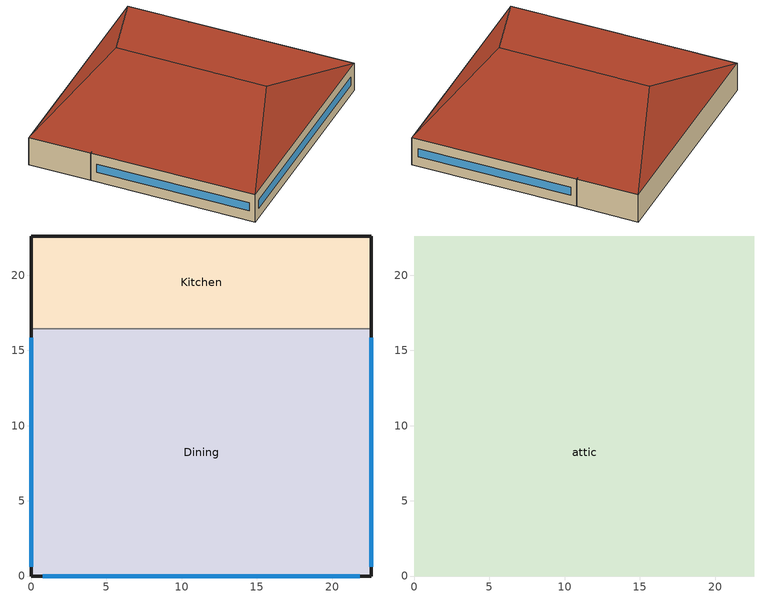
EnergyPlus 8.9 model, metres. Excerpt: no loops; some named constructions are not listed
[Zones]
Dining
 floor foundation (Exterior Slab): 22.61,16.44 22.61,0 0,0 0,16.44 z0
 wall outside (Exterior Wall): 0,16.44 0,0 22.61,0 22.61,16.44 z0:3.05
 wall to Kitchen (Interior Wall): 22.61,16.44 0,16.44 z0:3.05
 window (Exterior Window): 22.61,0.6 22.61,15.84 / 0.75,0 21.86,0 / 0,15.84 0,0.6 z1.07:1.98
Kitchen
 floor foundation (Exterior Slab): 22.61,22.61 22.61,16.44 0,16.44 0,22.61 z0
 wall outside (Exterior Wall): 22.61,16.44 22.61,22.61 0,22.61 0,16.44 z0:3.05
attic
 floor to Dining (Interior Floor): 22.61,16.44 22.61,0 0,0 0,16.44 z3.05
 floor to Kitchen (Interior Floor): 22.61,22.61 22.61,16.44 0,16.44 0,22.61 z3.05
 roof outside (Exterior Roof): 11.3,3.77,6.82 22.61,0,3.05 22.61,22.61,3.05 11.3,18.84,6.82; 22.61,22.61,3.05 0,22.61,3.05 11.3,18.84,6.82; 0,0,3.05 22.61,0,3.05 11.3,3.77,6.82; 11.3,18.84,6.82 0,22.61,3.05 0,0,3.05 11.3,3.77,6.82
[Table:MultiVariableLookup]
Mode2_wSA_lookup: LagrangeInterpolationLinearExtrapolation, 3, Quadratic, SingleLineIndependentVariableWithMatrix, Ascending, Ascending, 1.3476, -20, 100, 0, 0.03, -20, 100, 0, 0.03, 0, 1, 0, 100, -9999, 9999, Dimensionless, Dimensionless, Dimensionless, Dimensionless, Dimensionless, Dimensionless, Dimensionless, 6, 3, 5, 3, 3, 3, 3, 10, 18.33335, 26.6667, 0.001, 0.00763, 0.01321, 0.0145, 0.02224, -100, 0, 100, -100, 0, 100, 0, 0.6738, 1.3476, -100, 0, 100, -100, -100, 0, -100, 0.001, 0.001, 0.001, 0.00763, 0.00763, 0.00763, 0.01321, 0.01321, 0.01321, 0.0145, 0.0145, 0.0145, 0.02224, 0.02224, 0.02224, 0, -100, 0, -100, 0.001, 0.001, 0.001, 0.00763, 0.00763, 0.00763, 0.01321, 0.01321, 0.01321, 0.0145, 0.0145, 0.0145, 0.02224, 0.02224, 0.02224, 100, -100, 0, -100, 0.001, 0.001, 0.001, 0.00763, 0.00763, 0.00763, 0.01321, 0.01321, 0.01321, 0.0145, 0.0145, 0.0145, 0.02224, 0.02224, 0.02224, -100, 0, 0, -100, 0.001, 0.001, 0.001, 0.00763, 0.00763, 0.00763, 0.01321, 0.01321, 0.01321, 0.0145, 0.0145, 0.0145, 0.02224, 0.02224, 0.02224, 0, 0, 0, -100, 0.001, 0.001, 0.001, 0.00763, 0.00763, 0.00763, 0.01321, 0.01321, 0.01321, 0.0145, 0.0145, 0.0145, 0.02224, 0.02224, 0.02224, 100, 0, 0, -100, 0.001, 0.001, 0.001, 0.00763, 0.00763, 0.00763, 0.01321, 0.01321, 0.01321, 0.0145, 0.0145, 0.0145, 0.02224, 0.02224, 0.02224, -100, 100, 0, -100, 0.001, 0.001, 0.001, 0.00763, 0.00763, 0.00763, 0.01321, 0.01321, 0.01321, 0.0145, 0.0145, 0.0145, 0.02224, 0.02224, 0.02224, 0, 100, 0, -100, 0.001, 0.001, 0.001, 0.00763, 0.00763, 0.00763, 0.01321, 0.01321, 0.01321, 0.0145, 0.0145, 0.0145, 0.02224, 0.02224, 0.02224, 100, 100, 0, -100, 0.001, 0.001, 0.001, 0.00763, 0.00763, 0.00763, 0.01321, 0.01321, 0.01321, 0.0145, 0.0145, 0.0145, 0.02224, 0.02224, 0.02224, -100, -100, 0.6738, -100, 0.001, 0.001, 0.001, 0.00763, 0.00763, 0.00763, 0.01321, 0.01321, 0.01321, 0.0145, 0.0145, 0.0145, 0.02224, 0.02224, 0.02224, 0, -100, 0.6738, -100, 0.001, 0.001, 0.001, 0.00763, 0.00763, 0.00763, 0.01321, 0.01321, 0.01321, 0.0145, 0.0145, 0.0145, 0.02224, 0.02224, 0.02224, 100, -100, 0.6738, -100, 0.001, 0.001, 0.001, 0.00763, 0.00763, 0.00763, 0.01321, 0.01321, 0.01321, 0.0145, 0.0145, 0.0145, 0.02224, 0.02224, 0.02224, -100, 0, 0.6738, -100, 0.001, 0.001, 0.001, 0.00763, 0.00763, 0.00763, 0.01321, 0.01321, 0.01321, 0.0145, 0.0145, 0.0145, 0.02224, 0.02224, 0.02224, 0, 0, 0.6738, -100, 0.001, 0.001, 0.001, 0.00763, 0.00763, 0.00763, 0.01321, 0.01321, 0.01321, 0.0145, 0.0145, 0.0145, 0.02224, 0.02224, 0.02224, 100, 0, 0.6738, -100, 0.001, 0.001, 0.001, 0.00763, 0.00763, 0.00763, 0.01321, 0.01321, 0.01321, 0.0145, 0.0145, 0.0145, 0.02224, 0.02224, 0.02224, -100, 100, 0.6738, -100, 0.001, 0.001, 0.001, 0.00763, 0.00763, 0.00763, 0.01321, 0.01321, 0.01321, 0.0145, 0.0145, 0.0145, 0.02224, 0.02224, 0.02224, 0, 100, 0.6738, -100, 0.001, 0.001, 0.001, 0.00763, 0.00763, 0.00763, 0.01321, 0.01321, 0.01321, 0.0145, 0.0145, 0.0145, 0.02224, 0.02224, 0.02224, 100, 100, 0.6738, -100, 0.001, 0.001, 0.001, 0.00763, 0.00763, 0.00763, 0.01321, 0.01321, 0.01321, 0.0145, 0.0145, 0.0145, 0.02224, 0.02224, 0.02224, -100, -100, 1.3476, -100, 0.001, 0.001, 0.001, 0.00763, 0.00763, 0.00763, 0.01321, 0.01321, 0.01321, 0.0145, 0.0145, 0.0145, 0.02224, 0.02224, 0.02224, 0, -100, 1.3476, -100, 0.001, 0.001, 0.001, 0.00763, 0.00763, 0.00763, 0.01321, 0.01321, 0.01321, 0.0145, 0.0145, 0.0145, 0.02224, 0.02224, 0.02224, 100, -100, 1.3476, -100, 0.001, 0.001, 0.001, 0.00763, 0.00763, 0.00763, 0.01321, 0.01321, 0.01321, 0.0145, 0.0145, 0.0145, 0.02224, 0.02224, 0.02224, -100, 0, 1.3476, -100, 0.001, 0.001, 0.001, 0.00763, 0.00763, 0.00763, 0.01321, 0.01321, 0.01321, 0.0145, 0.0145, 0.0145, 0.02224, 0.02224, 0.02224, 0, 0, 1.3476, -100, 0.001, 0.001, 0.001, 0.00763, 0.00763, 0.00763, 0.01321, 0.01321, 0.01321, 0.0145, 0.0145, 0.0145, 0.02224, 0.02224, 0.02224, 100, 0, 1.3476, -100, 0.001, 0.001, 0.001, 0.00763, 0.00763, 0.00763, 0.01321, 0.01321, 0.01321, 0.0145, 0.0145, 0.0145, 0.02224, 0.02224, 0.02224, -100, 100, 1.3476, -100, 0.001, 0.001, 0.001, 0.00763, 0.00763, 0.00763, 0.01321, 0.01321, 0.01321, 0.0145, 0.0145, 0.0145, 0.02224, 0.02224, 0.02224, 0, 100, 1.3476, -100, 0.001, 0.001, 0.001, 0.00763, 0.00763, 0.00763, 0.01321, 0.01321, 0.01321, 0.0145, 0.0145, 0.0145, 0.02224, 0.02224, 0.02224, 100, 100, 1.3476, -100, 0.001, 0.001, 0.001, 0.00763, 0.00763, 0.00763, 0.01321, 0.01321, 0.01321, 0.0145, 0.0145, 0.0145, 0.02224, 0.02224, 0.02224, -100, -100, 0, 0, 0.001, 0.001, 0.001, 0.00763, 0.00763, 0.00763, 0.01321, 0.01321, 0.01321, 0.0145, 0.0145, 0.0145, 0.02224, 0.02224, 0.02224, 0, -100, 0, 0, 0.001, 0.001, 0.001, 0.00763, 0.00763, 0.00763, 0.01321, 0.01321, 0.01321, 0.0145, 0.0145, 0.0145, 0.02224, 0.02224, 0.02224, 100, -100, 0, 0, 0.001, 0.001, 0.001, 0.00763, 0.00763, 0.00763, 0.01321, 0.01321, 0.01321, 0.0145, 0.0145, 0.0145, 0.02224, 0.02224, 0.02224, -100, 0, 0, 0, 0.001, 0.001, 0.001, 0.00763, 0.00763, 0.00763, 0.01321, 0.01321, 0.01321, 0.0145, 0.0145, 0.0145, 0.02224, 0.02224, 0.02224, 0, 0, 0, 0, 0.001, 0.001, 0.001, 0.00763, 0.00763, 0.00763, 0.01321, 0.01321, 0.01321, 0.0145, 0.0145, 0.0145, 0.02224, 0.02224, 0.02224, 100, 0, 0, 0, 0.001, 0.001, 0.001, 0.00763, 0.00763, 0.00763, 0.01321, 0.01321, 0.01321, 0.0145, 0.0145, 0.0145, 0.02224, 0.02224, 0.02224, -100, 100, 0, 0, 0.001, 0.001, 0.001, 0.00763, 0.00763, 0.00763, 0.01321, 0.01321, 0.01321, 0.0145, 0.0145, 0.0145, 0.02224, 0.02224, 0.02224, 0, 100, 0, 0, 0.001, 0.001, 0.001, 0.00763, 0.00763, 0.00763, 0.01321, 0.01321, 0.01321, 0.0145, 0.0145, 0.0145, 0.02224, 0.02224, 0.02224, 100, 100, 0, 0, 0.001, 0.001, 0.001, 0.00763, 0.00763, 0.00763, 0.01321, 0.01321, 0.01321, 0.0145, 0.0145, 0.0145, 0.02224, 0.02224, 0.02224, -100, -100, 0.6738, 0, 0.001, 0.001, 0.001, 0.00763, 0.00763, 0.00763, 0.01321, 0.01321, 0.01321, 0.0145, 0.0145, 0.0145, 0.02224, 0.02224, 0.02224, 0, -100, 0.6738, 0, 0.001, 0.001, 0.001, 0.00763, 0.00763, 0.00763, 0.01321, 0.01321, 0.01321, 0.0145, 0.0145, 0.0145, 0.02224, 0.02224, 0.02224, 100, -100, 0.6738, 0, 0.001, 0.001, 0.001, 0.00763, 0.00763, 0.00763, 0.01321, 0.01321, 0.01321, 0.0145, 0.0145, 0.0145, 0.02224, 0.02224, 0.02224, -100, 0, 0.6738, 0, 0.001, 0.001, 0.001, 0.00763, 0.00763, 0.00763, 0.01321, 0.01321, 0.01321, 0.0145, 0.0145, 0.0145, 0.02224, 0.02224, 0.02224, 0, 0, 0.6738, 0, 0.001, 0.001, 0.001, 0.00763, 0.00763, 0.00763, 0.01321, 0.01321, 0.01321, 0.0145, 0.0145, 0.0145, 0.02224, 0.02224, 0.02224, 100, 0, 0.6738, 0, 0.001, 0.001, 0.001, 0.00763, 0.00763, 0.00763, 0.01321, 0.01321, 0.01321, 0.0145, 0.0145, 0.0145, 0.02224, 0.02224, 0.02224, -100, 100, 0.6738, 0, 0.001, 0.001, 0.001, 0.00763, 0.00763, 0.00763, 0.01321, 0.01321, 0.01321, 0.0145, 0.0145, 0.0145, 0.02224, 0.02224, 0.02224, 0, 100, 0.6738, 0, 0.001, 0.001, 0.001, 0.00763, 0.00763, 0.00763, 0.01321, 0.01321, 0.01321, 0.0145, 0.0145, 0.0145, 0.02224, 0.02224, 0.02224, 100, 100, 0.6738, 0, 0.001, 0.001, 0.001, 0.00763, 0.00763, 0.00763, 0.01321, 0.01321, 0.01321, 0.0145, 0.0145, 0.0145, 0.02224, 0.02224, 0.02224, -100, -100, 1.3476, 0, 0.001, 0.001, 0.001, 0.00763, 0.00763, 0.00763, 0.01321, 0.01321, 0.01321, 0.0145, 0.0145, 0.0145, 0.02224, 0.02224, 0.02224, 0, -100, 1.3476, 0, 0.001, 0.001, 0.001, 0.00763, 0.00763, 0.00763, 0.01321, 0.01321, 0.01321, 0.0145, 0.0145, 0.0145, 0.02224, 0.02224, 0.02224, 100, -100, 1.3476, 0, 0.001, 0.001, 0.001, 0.00763, 0.00763, 0.00763, 0.01321, 0.01321, 0.01321, 0.0145, 0.0145, 0.0145, 0.02224, 0.02224, 0.02224, -100, 0, 1.3476, 0, 0.001, 0.001, 0.001, 0.00763, 0.00763, 0.00763, 0.01321, 0.01321, 0.01321, 0.0145, 0.0145, 0.0145, 0.02224, 0.02224, 0.02224, 0, 0, 1.3476, 0, 0.001, 0.001, 0.001, 0.00763, 0.00763, 0.00763, 0.01321, 0.01321, 0.01321, 0.0145, 0.0145, 0.0145, 0.02224, 0.02224, 0.02224, 100, 0, 1.3476, 0, 0.001, 0.001, 0.001, 0.00763, 0.00763, 0.00763, 0.01321, 0.01321, 0.01321, 0.0145, 0.0145, 0.0145, 0.02224, 0.02224, 0.02224, -100, 100, 1.3476, 0, 0.001, 0.001, 0.001, 0.00763, 0.00763, 0.00763, 0.01321, 0.01321, 0.01321, 0.0145, 0.0145, 0.0145, 0.02224, 0.02224, 0.02224, 0, 100, 1.3476, 0, 0.001, 0.001, 0.001, 0.00763, 0.00763, 0.00763, 0.01321, 0.01321, 0.01321, 0.0145, 0.0145, 0.0145, 0.02224, 0.02224, 0.02224, 100, 100, 1.3476, 0, 0.001, 0.001, 0.001, 0.00763, 0.00763, 0.00763, 0.01321, 0.01321, 0.01321, 0.0145, 0.0145, 0.0145, 0.02224, 0.02224, 0.02224, -100, -100, 0, 100, 0.001, 0.001, 0.001, 0.00763, 0.00763, 0.00763, 0.01321, 0.01321, 0.01321, 0.0145, 0.0145, 0.0145, 0.02224, 0.02224, 0.02224, 0, -100, 0, 100, 0.001, 0.001, 0.001, 0.00763, 0.00763, 0.00763, 0.01321, 0.01321, 0.01321, 0.0145, 0.0145, 0.0145, 0.02224, 0.02224, 0.02224, 100, -100, 0, 100, 0.001, 0.001, 0.001, 0.00763, 0.00763, 0.00763, 0.01321, 0.01321, 0.01321, 0.0145, 0.0145, 0.0145, 0.02224, 0.02224, 0.02224, -100, 0, 0, 100, 0.001, 0.001, 0.001, 0.00763, 0.00763, 0.00763, 0.01321, 0.01321, 0.01321, 0.0145, 0.0145, 0.0145, 0.02224, 0.02224, 0.02224, 0, 0, 0, 100, 0.001, 0.001, 0.001, 0.00763, 0.00763, 0.00763, 0.01321, 0.01321, 0.01321, 0.0145, 0.0145, 0.0145, 0.02224, 0.02224, 0.02224, 100, 0, 0, 100, 0.001, 0.001, 0.001, 0.00763, 0.00763, 0.00763, 0.01321, 0.01321, 0.01321, 0.0145, 0.0145, 0.0145, 0.02224, 0.02224, 0.02224, -100, 100, 0, 100, 0.001, 0.001, 0.001, 0.00763, 0.00763, 0.00763, 0.01321, 0.01321, 0.01321, 0.0145, 0.0145, 0.0145, 0.02224, 0.02224, 0.02224, 0, 100, 0, 100, 0.001, 0.001, 0.001, 0.00763, 0.00763, 0.00763, 0.01321, 0.01321, 0.01321, 0.0145, 0.0145, 0.0145, 0.02224, 0.02224, 0.02224, 100, 100, 0, 100, 0.001, 0.001, 0.001, 0.00763, 0.00763, 0.00763, 0.01321, 0.01321, 0.01321, 0.0145, 0.0145, 0.0145, 0.02224, 0.02224, 0.02224, -100, -100, 0.6738, 100, 0.001, 0.001, 0.001, 0.00763, 0.00763, 0.00763, 0.01321, 0.01321, 0.01321, 0.0145, 0.0145, 0.0145, 0.02224, 0.02224, 0.02224, 0, -100, 0.6738, 100, 0.001, 0.001, 0.001, 0.00763, 0.00763, 0.00763, 0.01321, 0.01321, 0.01321, 0.0145, 0.0145, 0.0145, 0.02224, 0.02224, 0.02224, 100, -100, 0.6738, 100, 0.001, 0.001, 0.001, 0.00763, 0.00763, 0.00763, 0.01321, 0.01321, 0.01321, 0.0145, 0.0145, 0.0145, 0.02224, 0.02224, 0.02224, -100, 0, 0.6738, 100, 0.001, 0.001, 0.001, 0.00763, 0.00763, 0.00763, 0.01321, 0.01321, 0.01321, 0.0145, 0.0145, 0.0145, 0.02224, 0.02224, 0.02224, 0, 0, 0.6738, 100, 0.001, 0.001, 0.001, 0.00763, 0.00763, 0.00763, 0.01321, 0.01321, 0.01321, 0.0145, 0.0145, 0.0145, 0.02224, 0.02224, 0.02224, 100, 0, 0.6738, 100, 0.001, 0.001, 0.001, 0.00763, 0.00763, 0.00763, 0.01321, 0.01321, 0.01321, 0.0145, 0.0145, 0.0145, 0.02224, 0.02224, 0.02224, -100, 100, 0.6738, 100, 0.001, 0.001, 0.001, 0.00763, 0.00763, 0.00763, 0.01321, 0.01321, 0.01321, 0.0145, 0.0145, 0.0145, 0.02224, 0.02224, 0.02224, 0, 100, 0.6738, 100, 0.001, 0.001, 0.001, 0.00763, 0.00763, 0.00763, 0.01321, 0.01321, 0.01321, 0.0145, 0.0145, 0.0145, 0.02224, 0.02224, 0.02224, 100, 100, 0.6738, 100, 0.001, 0.001, 0.001, 0.00763, 0.00763, 0.00763, 0.01321, 0.01321, 0.01321, 0.0145, 0.0145, 0.0145, 0.02224, 0.02224, 0.02224, -100, -100, 1.3476, 100, 0.001, 0.001, 0.001, 0.00763, 0.00763, 0.00763, 0.01321, 0.01321, 0.01321, 0.0145, 0.0145, 0.0145, 0.02224, 0.02224, 0.02224, 0, -100, 1.3476, 100, 0.001, 0.001, 0.001, 0.00763, 0.00763, 0.00763, 0.01321, 0.01321, 0.01321, 0.0145, 0.0145, 0.0145, 0.02224, 0.02224, 0.02224, 100, -100, 1.3476, 100, 0.001, 0.001, 0.001, 0.00763, 0.00763, 0.00763, 0.01321, 0.01321, 0.01321, 0.0145, 0.0145, 0.0145, 0.02224, 0.02224, 0.02224, -100, 0, 1.3476, 100, 0.001, 0.001, 0.001, 0.00763, 0.00763, 0.00763, 0.01321, 0.01321, 0.01321, 0.0145, 0.0145, 0.0145, 0.02224, 0.02224, 0.02224, 0, 0, 1.3476, 100, 0.001, 0.001, 0.001, 0.00763, 0.00763, 0.00763, 0.01321, 0.01321, 0.01321, 0.0145, 0.0145, 0.0145, 0.02224, 0.02224, 0.02224, 100, 0, 1.3476, 100, 0.001, 0.001, 0.001, 0.00763, 0.00763, 0.00763, 0.01321, 0.01321, 0.01321, 0.0145, 0.0145, 0.0145, 0.02224, 0.02224, 0.02224, -100, 100, 1.3476, 100, 0.001, 0.001, 0.001, 0.00763, 0.00763, 0.00763, 0.01321, 0.01321, 0.01321, 0.0145, 0.0145, 0.0145, 0.02224, 0.02224, 0.02224, 0, 100, 1.3476, 100, 0.001, 0.001, 0.001, 0.00763, 0.00763, 0.00763, 0.01321, 0.01321, 0.01321, 0.0145, 0.0145, 0.0145, 0.02224, 0.02224, 0.02224, 100, 100, 1.3476, 100, 0.001, 0.001, 0.001, 0.00763, 0.00763, 0.00763, 0.01321, 0.01321, 0.01321, 0.0145, 0.0145, 0.0145, 0.02224, 0.02224, 0.02224
Mode2_Power_lookup: LagrangeInterpolationLinearExtrapolation, 3, Quadratic, SingleLineIndependentVariableWithMatrix, Ascending, Ascending, 1.3476, -20, 100, 0, 0.03, -20, 100, 0, 0.03, 0, 1, 0, 100, -9999, 9999, Dimensionless, Dimensionless, Dimensionless, Dimensionless, Dimensionless, Dimensionless, Dimensionless, 6, 3, 5, 3, 3, 3, 3, 10, 18.33335, 26.6667, 0.001, 0.00763, 0.01321, 0.0145, 0.02224, -100, 0, 100, -100, 0, 100, 0, 0.6738, 1.3476, -100, 0, 100, -100, -100, 0, -100, 0.1355, 0.1355, 0.1355, 0.1355, -0.14263, -0.14263, -0.14263, 0.1355, -0.14263, -0.14263, -0.14263, 0.1355, -0.14263, -0.14263, 0.1355, 0, -100, 0, -100, 0.1355, 0.1355, 0.1355, 0.1355, -0.14263, -0.14263, -0.14263, 0.1355, -0.14263, -0.14263, -0.14263, 0.1355, -0.14263, -0.14263, 0.1355, 100, -100, 0, -100, 0.1355, 0.1355, 0.1355, 0.1355, -0.14263, -0.14263, -0.14263, 0.1355, -0.14263, -0.14263, -0.14263, 0.1355, -0.14263, -0.14263, 0.1355, -100, 0, 0, -100, 0.1355, 0.1355, 0.1355, 0.1355, -0.14263, -0.14263, -0.14263, 0.1355, -0.14263, -0.14263, -0.14263, 0.1355, -0.14263, -0.14263, 0.1355, 0, 0, 0, -100, 0.1355, 0.1355, 0.1355, 0.1355, -0.14263, -0.14263, -0.14263, 0.1355, -0.14263, -0.14263, -0.14263, 0.1355, -0.14263, -0.14263, 0.1355, 100, 0, 0, -100, 0.1355, 0.1355, 0.1355, 0.1355, -0.14263, -0.14263, -0.14263, 0.1355, -0.14263, -0.14263, -0.14263, 0.1355, -0.14263, -0.14263, 0.1355, -100, 100, 0, -100, 0.1355, 0.1355, 0.1355, 0.1355, -0.14263, -0.14263, -0.14263, 0.1355, -0.14263, -0.14263, -0.14263, 0.1355, -0.14263, -0.14263, 0.1355, 0, 100, 0, -100, 0.1355, 0.1355, 0.1355, 0.1355, -0.14263, -0.14263, -0.14263, 0.1355, -0.14263, -0.14263, -0.14263, 0.1355, -0.14263, -0.14263, 0.1355, 100, 100, 0, -100, 0.1355, 0.1355, 0.1355, 0.1355, -0.14263, -0.14263, -0.14263, 0.1355, -0.14263, -0.14263, -0.14263, 0.1355, -0.14263, -0.14263, 0.1355, -100, -100, 0.6738, -100, 0.4607, 0.4576, 0.4545, 0.4497, 1.00359, 1.00359, 1.00359, 0.4415, 1.00359, 1.00359, 1.00359, 0.4386, 1.00359, 1.00359, 0.4321, 0, -100, 0.6738, -100, 0.4607, 0.4576, 0.4545, 0.4497, 1.00359, 1.00359, 1.00359, 0.4415, 1.00359, 1.00359, 1.00359, 0.4386, 1.00359, 1.00359, 0.4321, 100, -100, 0.6738, -100, 0.4607, 0.4576, 0.4545, 0.4497, 1.00359, 1.00359, 1.00359, 0.4415, 1.00359, 1.00359, 1.00359, 0.4386, 1.00359, 1.00359, 0.4321, -100, 0, 0.6738, -100, 0.4607, 0.4576, 0.4545, 0.4497, 1.00359, 1.00359, 1.00359, 0.4415, 1.00359, 1.00359, 1.00359, 0.4386, 1.00359, 1.00359, 0.4321, 0, 0, 0.6738, -100, 0.4607, 0.4576, 0.4545, 0.4497, 1.00359, 1.00359, 1.00359, 0.4415, 1.00359, 1.00359, 1.00359, 0.4386, 1.00359, 1.00359, 0.4321, 100, 0, 0.6738, -100, 0.4607, 0.4576, 0.4545, 0.4497, 1.00359, 1.00359, 1.00359, 0.4415, 1.00359, 1.00359, 1.00359, 0.4386, 1.00359, 1.00359, 0.4321, -100, 100, 0.6738, -100, 0.4607, 0.4576, 0.4545, 0.4497, 1.00359, 1.00359, 1.00359, 0.4415, 1.00359, 1.00359, 1.00359, 0.4386, 1.00359, 1.00359, 0.4321, 0, 100, 0.6738, -100, 0.4607, 0.4576, 0.4545, 0.4497, 1.00359, 1.00359, 1.00359, 0.4415, 1.00359, 1.00359, 1.00359, 0.4386, 1.00359, 1.00359, 0.4321, 100, 100, 0.6738, -100, 0.4607, 0.4576, 0.4545, 0.4497, 1.00359, 1.00359, 1.00359, 0.4415, 1.00359, 1.00359, 1.00359, 0.4386, 1.00359, 1.00359, 0.4321, -100, -100, 1.3476, -100, 2.5262, 2.5033, 2.4809, 2.4458, 2.14981, 2.14981, 2.14981, 2.385, 2.14981, 2.14981, 2.14981, 2.3636, 2.14981, 2.14981, 2.3159, 0, -100, 1.3476, -100, 2.5262, 2.5033, 2.4809, 2.4458, 2.14981, 2.14981, 2.14981, 2.385, 2.14981, 2.14981, 2.14981, 2.3636, 2.14981, 2.14981, 2.3159, 100, -100, 1.3476, -100, 2.5262, 2.5033, 2.4809, 2.4458, 2.14981, 2.14981, 2.14981, 2.385, 2.14981, 2.14981, 2.14981, 2.3636, 2.14981, 2.14981, 2.3159, -100, 0, 1.3476, -100, 2.5262, 2.5033, 2.4809, 2.4458, 2.14981, 2.14981, 2.14981, 2.385, 2.14981, 2.14981, 2.14981, 2.3636, 2.14981, 2.14981, 2.3159, 0, 0, 1.3476, -100, 2.5262, 2.5033, 2.4809, 2.4458, 2.14981, 2.14981, 2.14981, 2.385, 2.14981, 2.14981, 2.14981, 2.3636, 2.14981, 2.14981, 2.3159, 100, 0, 1.3476, -100, 2.5262, 2.5033, 2.4809, 2.4458, 2.14981, 2.14981, 2.14981, 2.385, 2.14981, 2.14981, 2.14981, 2.3636, 2.14981, 2.14981, 2.3159, -100, 100, 1.3476, -100, 2.5262, 2.5033, 2.4809, 2.4458, 2.14981, 2.14981, 2.14981, 2.385, 2.14981, 2.14981, 2.14981, 2.3636, 2.14981, 2.14981, 2.3159, 0, 100, 1.3476, -100, 2.5262, 2.5033, 2.4809, 2.4458, 2.14981, 2.14981, 2.14981, 2.385, 2.14981, 2.14981, 2.14981, 2.3636, 2.14981, 2.14981, 2.3159, 100, 100, 1.3476, -100, 2.5262, 2.5033, 2.4809, 2.4458, 2.14981, 2.14981, 2.14981, 2.385, 2.14981, 2.14981, 2.14981, 2.3636, 2.14981, 2.14981, 2.3159, -100, -100, 0, 0, 0.1355, 0.1355, 0.1355, 0.1355, -0.14263, -0.14263, -0.14263, 0.1355, -0.14263, -0.14263, -0.14263, 0.1355, -0.14263, -0.14263, 0.1355, 0, -100, 0, 0, 0.1355, 0.1355, 0.1355, 0.1355, -0.14263, -0.14263, -0.14263, 0.1355, -0.14263, -0.14263, -0.14263, 0.1355, -0.14263, -0.14263, 0.1355, 100, -100, 0, 0, 0.1355, 0.1355, 0.1355, 0.1355, -0.14263, -0.14263, -0.14263, 0.1355, -0.14263, -0.14263, -0.14263, 0.1355, -0.14263, -0.14263, 0.1355, -100, 0, 0, 0, 0.1355, 0.1355, 0.1355, 0.1355, -0.14263, -0.14263, -0.14263, 0.1355, -0.14263, -0.14263, -0.14263, 0.1355, -0.14263, -0.14263, 0.1355, 0, 0, 0, 0, 0.1355, 0.1355, 0.1355, 0.1355, -0.14263, -0.14263, -0.14263, 0.1355, -0.14263, -0.14263, -0.14263, 0.1355, -0.14263, -0.14263, 0.1355, 100, 0, 0, 0, 0.1355, 0.1355, 0.1355, 0.1355, -0.14263, -0.14263, -0.14263, 0.1355, -0.14263, -0.14263, -0.14263, 0.1355, -0.14263, -0.14263, 0.1355, -100, 100, 0, 0, 0.1355, 0.1355, 0.1355, 0.1355, -0.14263, -0.14263, -0.14263, 0.1355, -0.14263, -0.14263, -0.14263, 0.1355, -0.14263, -0.14263, 0.1355, 0, 100, 0, 0, 0.1355, 0.1355, 0.1355, 0.1355, -0.14263, -0.14263, -0.14263, 0.1355, -0.14263, -0.14263, -0.14263, 0.1355, -0.14263, -0.14263, 0.1355, 100, 100, 0, 0, 0.1355, 0.1355, 0.1355, 0.1355, -0.14263, -0.14263, -0.14263, 0.1355, -0.14263, -0.14263, -0.14263, 0.1355, -0.14263, -0.14263, 0.1355, -100, -100, 0.6738, 0, 0.4607, 0.4576, 0.4545, 0.4497, 1.00359, 1.00359, 1.00359, 0.4415, 1.00359, 1.00359, 1.00359, 0.4386, 1.00359, 1.00359, 0.4321, 0, -100, 0.6738, 0, 0.4607, 0.4576, 0.4545, 0.4497, 1.00359, 1.00359, 1.00359, 0.4415, 1.00359, 1.00359, 1.00359, 0.4386, 1.00359, 1.00359, 0.4321, 100, -100, 0.6738, 0, 0.4607, 0.4576, 0.4545, 0.4497, 1.00359, 1.00359, 1.00359, 0.4415, 1.00359, 1.00359, 1.00359, 0.4386, 1.00359, 1.00359, 0.4321, -100, 0, 0.6738, 0, 0.4607, 0.4576, 0.4545, 0.4497, 1.00359, 1.00359, 1.00359, 0.4415, 1.00359, 1.00359, 1.00359, 0.4386, 1.00359, 1.00359, 0.4321, 0, 0, 0.6738, 0, 0.4607, 0.4576, 0.4545, 0.4497, 1.00359, 1.00359, 1.00359, 0.4415, 1.00359, 1.00359, 1.00359, 0.4386, 1.00359, 1.00359, 0.4321, 100, 0, 0.6738, 0, 0.4607, 0.4576, 0.4545, 0.4497, 1.00359, 1.00359, 1.00359, 0.4415, 1.00359, 1.00359, 1.00359, 0.4386, 1.00359, 1.00359, 0.4321, -100, 100, 0.6738, 0, 0.4607, 0.4576, 0.4545, 0.4497, 1.00359, 1.00359, 1.00359, 0.4415, 1.00359, 1.00359, 1.00359, 0.4386, 1.00359, 1.00359, 0.4321, 0, 100, 0.6738, 0, 0.4607, 0.4576, 0.4545, 0.4497, 1.00359, 1.00359, 1.00359, 0.4415, 1.00359, 1.00359, 1.00359, 0.4386, 1.00359, 1.00359, 0.4321, 100, 100, 0.6738, 0, 0.4607, 0.4576, 0.4545, 0.4497, 1.00359, 1.00359, 1.00359, 0.4415, 1.00359, 1.00359, 1.00359, 0.4386, 1.00359, 1.00359, 0.4321, -100, -100, 1.3476, 0, 2.5262, 2.5033, 2.4809, 2.4458, 2.14981, 2.14981, 2.14981, 2.385, 2.14981, 2.14981, 2.14981, 2.3636, 2.14981, 2.14981, 2.3159, 0, -100, 1.3476, 0, 2.5262, 2.5033, 2.4809, 2.4458, 2.14981, 2.14981, 2.14981, 2.385, 2.14981, 2.14981, 2.14981, 2.3636, 2.14981, 2.14981, 2.3159, 100, -100, 1.3476, 0, 2.5262, 2.5033, 2.4809, 2.4458, 2.14981, 2.14981, 2.14981, 2.385, 2.14981, 2.14981, 2.14981, 2.3636, 2.14981, 2.14981, 2.3159, -100, 0, 1.3476, 0, 2.5262, 2.5033, 2.4809, 2.4458, 2.14981, 2.14981, 2.14981, 2.385, 2.14981, 2.14981, 2.14981, 2.3636, 2.14981, 2.14981, 2.3159, 0, 0, 1.3476, 0, 2.5262, 2.5033, 2.4809, 2.4458, 2.14981, 2.14981, 2.14981, 2.385, 2.14981, 2.14981, 2.14981, 2.3636, 2.14981, 2.14981, 2.3159, 100, 0, 1.3476, 0, 2.5262, 2.5033, 2.4809, 2.4458, 2.14981, 2.14981, 2.14981, 2.385, 2.14981, 2.14981, 2.14981, 2.3636, 2.14981, 2.14981, 2.3159, -100, 100, 1.3476, 0, 2.5262, 2.5033, 2.4809, 2.4458, 2.14981, 2.14981, 2.14981, 2.385, 2.14981, 2.14981, 2.14981, 2.3636, 2.14981, 2.14981, 2.3159, 0, 100, 1.3476, 0, 2.5262, 2.5033, 2.4809, 2.4458, 2.14981, 2.14981, 2.14981, 2.385, 2.14981, 2.14981, 2.14981, 2.3636, 2.14981, 2.14981, 2.3159, 100, 100, 1.3476, 0, 2.5262, 2.5033, 2.4809, 2.4458, 2.14981, 2.14981, 2.14981, 2.385, 2.14981, 2.14981, 2.14981, 2.3636, 2.14981, 2.14981, 2.3159, -100, -100, 0, 100, 0.1355, 0.1355, 0.1355, 0.1355, -0.14263, -0.14263, -0.14263, 0.1355, -0.14263, -0.14263, -0.14263, 0.1355, -0.14263, -0.14263, 0.1355, 0, -100, 0, 100, 0.1355, 0.1355, 0.1355, 0.1355, -0.14263, -0.14263, -0.14263, 0.1355, -0.14263, -0.14263, -0.14263, 0.1355, -0.14263, -0.14263, 0.1355, 100, -100, 0, 100, 0.1355, 0.1355, 0.1355, 0.1355, -0.14263, -0.14263, -0.14263, 0.1355, -0.14263, -0.14263, -0.14263, 0.1355, -0.14263, -0.14263, 0.1355, -100, 0, 0, 100, 0.1355, 0.1355, 0.1355, 0.1355, -0.14263, -0.14263, -0.14263, 0.1355, -0.14263, -0.14263, -0.14263, 0.1355, -0.14263, -0.14263, 0.1355, 0, 0, 0, 100, 0.1355, 0.1355, 0.1355, 0.1355, -0.14263, -0.14263, -0.14263, 0.1355, -0.14263, -0.14263, -0.14263, 0.1355, -0.14263, -0.14263, 0.1355, 100, 0, 0, 100, 0.1355, 0.1355, 0.1355, 0.1355, -0.14263, -0.14263, -0.14263, 0.1355, -0.14263, -0.14263, -0.14263, 0.1355, -0.14263, -0.14263, 0.1355, -100, 100, 0, 100, 0.1355, 0.1355, 0.1355, 0.1355, -0.14263, -0.14263, -0.14263, 0.1355, -0.14263, -0.14263, -0.14263, 0.1355, -0.14263, -0.14263, 0.1355, 0, 100, 0, 100, 0.1355, 0.1355, 0.1355, 0.1355, -0.14263, -0.14263, -0.14263, 0.1355, -0.14263, -0.14263, -0.14263, 0.1355, -0.14263, -0.14263, 0.1355, 100, 100, 0, 100, 0.1355, 0.1355, 0.1355, 0.1355, -0.14263, -0.14263, -0.14263, 0.1355, -0.14263, -0.14263, -0.14263, 0.1355, -0.14263, -0.14263, 0.1355, -100, -100, 0.6738, 100, 0.4607, 0.4576, 0.4545, 0.4497, 1.00359, 1.00359, 1.00359, 0.4415, 1.00359, 1.00359, 1.00359, 0.4386, 1.00359, 1.00359, 0.4321, 0, -100, 0.6738, 100, 0.4607, 0.4576, 0.4545, 0.4497, 1.00359, 1.00359, 1.00359, 0.4415, 1.00359, 1.00359, 1.00359, 0.4386, 1.00359, 1.00359, 0.4321, 100, -100, 0.6738, 100, 0.4607, 0.4576, 0.4545, 0.4497, 1.00359, 1.00359, 1.00359, 0.4415, 1.00359, 1.00359, 1.00359, 0.4386, 1.00359, 1.00359, 0.4321, -100, 0, 0.6738, 100, 0.4607, 0.4576, 0.4545, 0.4497, 1.00359, 1.00359, 1.00359, 0.4415, 1.00359, 1.00359, 1.00359, 0.4386, 1.00359, 1.00359, 0.4321, 0, 0, 0.6738, 100, 0.4607, 0.4576, 0.4545, 0.4497, 1.00359, 1.00359, 1.00359, 0.4415, 1.00359, 1.00359, 1.00359, 0.4386, 1.00359, 1.00359, 0.4321, 100, 0, 0.6738, 100, 0.4607, 0.4576, 0.4545, 0.4497, 1.00359, 1.00359, 1.00359, 0.4415, 1.00359, 1.00359, 1.00359, 0.4386, 1.00359, 1.00359, 0.4321, -100, 100, 0.6738, 100, 0.4607, 0.4576, 0.4545, 0.4497, 1.00359, 1.00359, 1.00359, 0.4415, 1.00359, 1.00359, 1.00359, 0.4386, 1.00359, 1.00359, 0.4321, 0, 100, 0.6738, 100, 0.4607, 0.4576, 0.4545, 0.4497, 1.00359, 1.00359, 1.00359, 0.4415, 1.00359, 1.00359, 1.00359, 0.4386, 1.00359, 1.00359, 0.4321, 100, 100, 0.6738, 100, 0.4607, 0.4576, 0.4545, 0.4497, 1.00359, 1.00359, 1.00359, 0.4415, 1.00359, 1.00359, 1.00359, 0.4386, 1.00359, 1.00359, 0.4321, -100, -100, 1.3476, 100, 2.5262, 2.5033, 2.4809, 2.4458, 2.14981, 2.14981, 2.14981, 2.385, 2.14981, 2.14981, 2.14981, 2.3636, 2.14981, 2.14981, 2.3159, 0, -100, 1.3476, 100, 2.5262, 2.5033, 2.4809, 2.4458, 2.14981, 2.14981, 2.14981, 2.385, 2.14981, 2.14981, 2.14981, 2.3636, 2.14981, 2.14981, 2.3159, 100, -100, 1.3476, 100, 2.5262, 2.5033, 2.4809, 2.4458, 2.14981, 2.14981, 2.14981, 2.385, 2.14981, 2.14981, 2.14981, 2.3636, 2.14981, 2.14981, 2.3159, -100, 0, 1.3476, 100, 2.5262, 2.5033, 2.4809, 2.4458, 2.14981, 2.14981, 2.14981, 2.385, 2.14981, 2.14981, 2.14981, 2.3636, 2.14981, 2.14981, 2.3159, 0, 0, 1.3476, 100, 2.5262, 2.5033, 2.4809, 2.4458, 2.14981, 2.14981, 2.14981, 2.385, 2.14981, 2.14981, 2.14981, 2.3636, 2.14981, 2.14981, 2.3159, 100, 0, 1.3476, 100, 2.5262, 2.5033, 2.4809, 2.4458, 2.14981, 2.14981, 2.14981, 2.385, 2.14981, 2.14981, 2.14981, 2.3636, 2.14981, 2.14981, 2.3159, -100, 100, 1.3476, 100, 2.5262, 2.5033, 2.4809, 2.4458, 2.14981, 2.14981, 2.14981, 2.385, 2.14981, 2.14981, 2.14981, 2.3636, 2.14981, 2.14981, 2.3159, 0, 100, 1.3476, 100, 2.5262, 2.5033, 2.4809, 2.4458, 2.14981, 2.14981, 2.14981, 2.385, 2.14981, 2.14981, 2.14981, 2.3636, 2.14981, 2.14981, 2.3159, 100, 100, 1.3476, 100, 2.5262, 2.5033, 2.4809, 2.4458, 2.14981, 2.14981, 2.14981, 2.385, 2.14981, 2.14981, 2.14981, 2.3636, 2.14981, 2.14981, 2.3159
Mode2_FanPower_lookup: LagrangeInterpolationLinearExtrapolation, 3, Quadratic, SingleLineIndependentVariableWithMatrix, Ascending, Ascending, 1.3476, -20, 100, 0, 0.03, -20, 100, 0, 0.03, 0, 1, 0, 100, -9999, 9999, Dimensionless, Dimensionless, Dimensionless, Dimensionless, Dimensionless, Dimensionless, Dimensionless, 6, 3, 5, 3, 3, 3, 3, 10, 18.33335, 26.6667, 0.001, 0.00763, 0.01321, 0.0145, 0.02224, -100, 0, 100, -100, 0, 100, 0, 0.6738, 1.3476, -100, 0, 100, -100, -100, 0, -100, 0.1335, 0.1335, 0.1335, 0.1335, -0.14463, -0.14463, -0.14463, 0.1335, -0.14463, -0.14463, -0.14463, 0.1335, -0.14463, -0.14463, 0.1335, 0, -100, 0, -100, 0.1335, 0.1335, 0.1335, 0.1335, -0.14463, -0.14463, -0.14463, 0.1335, -0.14463, -0.14463, -0.14463, 0.1335, -0.14463, -0.14463, 0.1335, 100, -100, 0, -100, 0.1335, 0.1335, 0.1335, 0.1335, -0.14463, -0.14463, -0.14463, 0.1335, -0.14463, -0.14463, -0.14463, 0.1335, -0.14463, -0.14463, 0.1335, -100, 0, 0, -100, 0.1335, 0.1335, 0.1335, 0.1335, -0.14463, -0.14463, -0.14463, 0.1335, -0.14463, -0.14463, -0.14463, 0.1335, -0.14463, -0.14463, 0.1335, 0, 0, 0, -100, 0.1335, 0.1335, 0.1335, 0.1335, -0.14463, -0.14463, -0.14463, 0.1335, -0.14463, -0.14463, -0.14463, 0.1335, -0.14463, -0.14463, 0.1335, 100, 0, 0, -100, 0.1335, 0.1335, 0.1335, 0.1335, -0.14463, -0.14463, -0.14463, 0.1335, -0.14463, -0.14463, -0.14463, 0.1335, -0.14463, -0.14463, 0.1335, -100, 100, 0, -100, 0.1335, 0.1335, 0.1335, 0.1335, -0.14463, -0.14463, -0.14463, 0.1335, -0.14463, -0.14463, -0.14463, 0.1335, -0.14463, -0.14463, 0.1335, 0, 100, 0, -100, 0.1335, 0.1335, 0.1335, 0.1335, -0.14463, -0.14463, -0.14463, 0.1335, -0.14463, -0.14463, -0.14463, 0.1335, -0.14463, -0.14463, 0.1335, 100, 100, 0, -100, 0.1335, 0.1335, 0.1335, 0.1335, -0.14463, -0.14463, -0.14463, 0.1335, -0.14463, -0.14463, -0.14463, 0.1335, -0.14463, -0.14463, 0.1335, -100, -100, 0.6738, -100, 0.4587, 0.4556, 0.4525, 0.4477, 1.00159, 1.00159, 1.00159, 0.4395, 1.00159, 1.00159, 1.00159, 0.4366, 1.00159, 1.00159, 0.4301, 0, -100, 0.6738, -100, 0.4587, 0.4556, 0.4525, 0.4477, 1.00159, 1.00159, 1.00159, 0.4395, 1.00159, 1.00159, 1.00159, 0.4366, 1.00159, 1.00159, 0.4301, 100, -100, 0.6738, -100, 0.4587, 0.4556, 0.4525, 0.4477, 1.00159, 1.00159, 1.00159, 0.4395, 1.00159, 1.00159, 1.00159, 0.4366, 1.00159, 1.00159, 0.4301, -100, 0, 0.6738, -100, 0.4587, 0.4556, 0.4525, 0.4477, 1.00159, 1.00159, 1.00159, 0.4395, 1.00159, 1.00159, 1.00159, 0.4366, 1.00159, 1.00159, 0.4301, 0, 0, 0.6738, -100, 0.4587, 0.4556, 0.4525, 0.4477, 1.00159, 1.00159, 1.00159, 0.4395, 1.00159, 1.00159, 1.00159, 0.4366, 1.00159, 1.00159, 0.4301, 100, 0, 0.6738, -100, 0.4587, 0.4556, 0.4525, 0.4477, 1.00159, 1.00159, 1.00159, 0.4395, 1.00159, 1.00159, 1.00159, 0.4366, 1.00159, 1.00159, 0.4301, -100, 100, 0.6738, -100, 0.4587, 0.4556, 0.4525, 0.4477, 1.00159, 1.00159, 1.00159, 0.4395, 1.00159, 1.00159, 1.00159, 0.4366, 1.00159, 1.00159, 0.4301, 0, 100, 0.6738, -100, 0.4587, 0.4556, 0.4525, 0.4477, 1.00159, 1.00159, 1.00159, 0.4395, 1.00159, 1.00159, 1.00159, 0.4366, 1.00159, 1.00159, 0.4301, 100, 100, 0.6738, -100, 0.4587, 0.4556, 0.4525, 0.4477, 1.00159, 1.00159, 1.00159, 0.4395, 1.00159, 1.00159, 1.00159, 0.4366, 1.00159, 1.00159, 0.4301, -100, -100, 1.3476, -100, 2.5242, 2.5013, 2.4789, 2.4438, 2.14781, 2.14781, 2.14781, 2.383, 2.14781, 2.14781, 2.14781, 2.3616, 2.14781, 2.14781, 2.3139, 0, -100, 1.3476, -100, 2.5242, 2.5013, 2.4789, 2.4438, 2.14781, 2.14781, 2.14781, 2.383, 2.14781, 2.14781, 2.14781, 2.3616, 2.14781, 2.14781, 2.3139, 100, -100, 1.3476, -100, 2.5242, 2.5013, 2.4789, 2.4438, 2.14781, 2.14781, 2.14781, 2.383, 2.14781, 2.14781, 2.14781, 2.3616, 2.14781, 2.14781, 2.3139, -100, 0, 1.3476, -100, 2.5242, 2.5013, 2.4789, 2.4438, 2.14781, 2.14781, 2.14781, 2.383, 2.14781, 2.14781, 2.14781, 2.3616, 2.14781, 2.14781, 2.3139, 0, 0, 1.3476, -100, 2.5242, 2.5013, 2.4789, 2.4438, 2.14781, 2.14781, 2.14781, 2.383, 2.14781, 2.14781, 2.14781, 2.3616, 2.14781, 2.14781, 2.3139, 100, 0, 1.3476, -100, 2.5242, 2.5013, 2.4789, 2.4438, 2.14781, 2.14781, 2.14781, 2.383, 2.14781, 2.14781, 2.14781, 2.3616, 2.14781, 2.14781, 2.3139, -100, 100, 1.3476, -100, 2.5242, 2.5013, 2.4789, 2.4438, 2.14781, 2.14781, 2.14781, 2.383, 2.14781, 2.14781, 2.14781, 2.3616, 2.14781, 2.14781, 2.3139, 0, 100, 1.3476, -100, 2.5242, 2.5013, 2.4789, 2.4438, 2.14781, 2.14781, 2.14781, 2.383, 2.14781, 2.14781, 2.14781, 2.3616, 2.14781, 2.14781, 2.3139, 100, 100, 1.3476, -100, 2.5242, 2.5013, 2.4789, 2.4438, 2.14781, 2.14781, 2.14781, 2.383, 2.14781, 2.14781, 2.14781, 2.3616, 2.14781, 2.14781, 2.3139, -100, -100, 0, 0, 0.1335, 0.1335, 0.1335, 0.1335, -0.14463, -0.14463, -0.14463, 0.1335, -0.14463, -0.14463, -0.14463, 0.1335, -0.14463, -0.14463, 0.1335, 0, -100, 0, 0, 0.1335, 0.1335, 0.1335, 0.1335, -0.14463, -0.14463, -0.14463, 0.1335, -0.14463, -0.14463, -0.14463, 0.1335, -0.14463, -0.14463, 0.1335, 100, -100, 0, 0, 0.1335, 0.1335, 0.1335, 0.1335, -0.14463, -0.14463, -0.14463, 0.1335, -0.14463, -0.14463, -0.14463, 0.1335, -0.14463, -0.14463, 0.1335, -100, 0, 0, 0, 0.1335, 0.1335, 0.1335, 0.1335, -0.14463, -0.14463, -0.14463, 0.1335, -0.14463, -0.14463, -0.14463, 0.1335, -0.14463, -0.14463, 0.1335, 0, 0, 0, 0, 0.1335, 0.1335, 0.1335, 0.1335, -0.14463, -0.14463, -0.14463, 0.1335, -0.14463, -0.14463, -0.14463, 0.1335, -0.14463, -0.14463, 0.1335, 100, 0, 0, 0, 0.1335, 0.1335, 0.1335, 0.1335, -0.14463, -0.14463, -0.14463, 0.1335, -0.14463, -0.14463, -0.14463, 0.1335, -0.14463, -0.14463, 0.1335, -100, 100, 0, 0, 0.1335, 0.1335, 0.1335, 0.1335, -0.14463, -0.14463, -0.14463, 0.1335, -0.14463, -0.14463, -0.14463, 0.1335, -0.14463, -0.14463, 0.1335, 0, 100, 0, 0, 0.1335, 0.1335, 0.1335, 0.1335, -0.14463, -0.14463, -0.14463, 0.1335, -0.14463, -0.14463, -0.14463, 0.1335, -0.14463, -0.14463, 0.1335, 100, 100, 0, 0, 0.1335, 0.1335, 0.1335, 0.1335, -0.14463, -0.14463, -0.14463, 0.1335, -0.14463, -0.14463, -0.14463, 0.1335, -0.14463, -0.14463, 0.1335, -100, -100, 0.6738, 0, 0.4587, 0.4556, 0.4525, 0.4477, 1.00159, 1.00159, 1.00159, 0.4395, 1.00159, 1.00159, 1.00159, 0.4366, 1.00159, 1.00159, 0.4301, 0, -100, 0.6738, 0, 0.4587, 0.4556, 0.4525, 0.4477, 1.00159, 1.00159, 1.00159, 0.4395, 1.00159, 1.00159, 1.00159, 0.4366, 1.00159, 1.00159, 0.4301, 100, -100, 0.6738, 0, 0.4587, 0.4556, 0.4525, 0.4477, 1.00159, 1.00159, 1.00159, 0.4395, 1.00159, 1.00159, 1.00159, 0.4366, 1.00159, 1.00159, 0.4301, -100, 0, 0.6738, 0, 0.4587, 0.4556, 0.4525, 0.4477, 1.00159, 1.00159, 1.00159, 0.4395, 1.00159, 1.00159, 1.00159, 0.4366, 1.00159, 1.00159, 0.4301, 0, 0, 0.6738, 0, 0.4587, 0.4556, 0.4525, 0.4477, 1.00159, 1.00159, 1.00159, 0.4395, 1.00159, 1.00159, 1.00159, 0.4366, 1.00159, 1.00159, 0.4301, 100, 0, 0.6738, 0, 0.4587, 0.4556, 0.4525, 0.4477, 1.00159, 1.00159, 1.00159, 0.4395, 1.00159, 1.00159, 1.00159, 0.4366, 1.00159, 1.00159, 0.4301, -100, 100, 0.6738, 0, 0.4587, 0.4556, 0.4525, 0.4477, 1.00159, 1.00159, 1.00159, 0.4395, 1.00159, 1.00159, 1.00159, 0.4366, 1.00159, 1.00159, 0.4301, 0, 100, 0.6738, 0, 0.4587, 0.4556, 0.4525, 0.4477, 1.00159, 1.00159, 1.00159, 0.4395, 1.00159, 1.00159, 1.00159, 0.4366, 1.00159, 1.00159, 0.4301, 100, 100, 0.6738, 0, 0.4587, 0.4556, 0.4525, 0.4477, 1.00159, 1.00159, 1.00159, 0.4395, 1.00159, 1.00159, 1.00159, 0.4366, 1.00159, 1.00159, 0.4301, -100, -100, 1.3476, 0, 2.5242, 2.5013, 2.4789, 2.4438, 2.14781, 2.14781, 2.14781, 2.383, 2.14781, 2.14781, 2.14781, 2.3616, 2.14781, 2.14781, 2.3139, 0, -100, 1.3476, 0, 2.5242, 2.5013, 2.4789, 2.4438, 2.14781, 2.14781, 2.14781, 2.383, 2.14781, 2.14781, 2.14781, 2.3616, 2.14781, 2.14781, 2.3139, 100, -100, 1.3476, 0, 2.5242, 2.5013, 2.4789, 2.4438, 2.14781, 2.14781, 2.14781, 2.383, 2.14781, 2.14781, 2.14781, 2.3616, 2.14781, 2.14781, 2.3139, -100, 0, 1.3476, 0, 2.5242, 2.5013, 2.4789, 2.4438, 2.14781, 2.14781, 2.14781, 2.383, 2.14781, 2.14781, 2.14781, 2.3616, 2.14781, 2.14781, 2.3139, 0, 0, 1.3476, 0, 2.5242, 2.5013, 2.4789, 2.4438, 2.14781, 2.14781, 2.14781, 2.383, 2.14781, 2.14781, 2.14781, 2.3616, 2.14781, 2.14781, 2.3139, 100, 0, 1.3476, 0, 2.5242, 2.5013, 2.4789, 2.4438, 2.14781, 2.14781, 2.14781, 2.383, 2.14781, 2.14781, 2.14781, 2.3616, 2.14781, 2.14781, 2.3139, -100, 100, 1.3476, 0, 2.5242, 2.5013, 2.4789, 2.4438, 2.14781, 2.14781, 2.14781, 2.383, 2.14781, 2.14781, 2.14781, 2.3616, 2.14781, 2.14781, 2.3139, 0, 100, 1.3476, 0, 2.5242, 2.5013, 2.4789, 2.4438, 2.14781, 2.14781, 2.14781, 2.383, 2.14781, 2.14781, 2.14781, 2.3616, 2.14781, 2.14781, 2.3139, 100, 100, 1.3476, 0, 2.5242, 2.5013, 2.4789, 2.4438, 2.14781, 2.14781, 2.14781, 2.383, 2.14781, 2.14781, 2.14781, 2.3616, 2.14781, 2.14781, 2.3139, -100, -100, 0, 100, 0.1335, 0.1335, 0.1335, 0.1335, -0.14463, -0.14463, -0.14463, 0.1335, -0.14463, -0.14463, -0.14463, 0.1335, -0.14463, -0.14463, 0.1335, 0, -100, 0, 100, 0.1335, 0.1335, 0.1335, 0.1335, -0.14463, -0.14463, -0.14463, 0.1335, -0.14463, -0.14463, -0.14463, 0.1335, -0.14463, -0.14463, 0.1335, 100, -100, 0, 100, 0.1335, 0.1335, 0.1335, 0.1335, -0.14463, -0.14463, -0.14463, 0.1335, -0.14463, -0.14463, -0.14463, 0.1335, -0.14463, -0.14463, 0.1335, -100, 0, 0, 100, 0.1335, 0.1335, 0.1335, 0.1335, -0.14463, -0.14463, -0.14463, 0.1335, -0.14463, -0.14463, -0.14463, 0.1335, -0.14463, -0.14463, 0.1335, 0, 0, 0, 100, 0.1335, 0.1335, 0.1335, 0.1335, -0.14463, -0.14463, -0.14463, 0.1335, -0.14463, -0.14463, -0.14463, 0.1335, -0.14463, -0.14463, 0.1335, 100, 0, 0, 100, 0.1335, 0.1335, 0.1335, 0.1335, -0.14463, -0.14463, -0.14463, 0.1335, -0.14463, -0.14463, -0.14463, 0.1335, -0.14463, -0.14463, 0.1335, -100, 100, 0, 100, 0.1335, 0.1335, 0.1335, 0.1335, -0.14463, -0.14463, -0.14463, 0.1335, -0.14463, -0.14463, -0.14463, 0.1335, -0.14463, -0.14463, 0.1335, 0, 100, 0, 100, 0.1335, 0.1335, 0.1335, 0.1335, -0.14463, -0.14463, -0.14463, 0.1335, -0.14463, -0.14463, -0.14463, 0.1335, -0.14463, -0.14463, 0.1335, 100, 100, 0, 100, 0.1335, 0.1335, 0.1335, 0.1335, -0.14463, -0.14463, -0.14463, 0.1335, -0.14463, -0.14463, -0.14463, 0.1335, -0.14463, -0.14463, 0.1335, -100, -100, 0.6738, 100, 0.4587, 0.4556, 0.4525, 0.4477, 1.00159, 1.00159, 1.00159, 0.4395, 1.00159, 1.00159, 1.00159, 0.4366, 1.00159, 1.00159, 0.4301, 0, -100, 0.6738, 100, 0.4587, 0.4556, 0.4525, 0.4477, 1.00159, 1.00159, 1.00159, 0.4395, 1.00159, 1.00159, 1.00159, 0.4366, 1.00159, 1.00159, 0.4301, 100, -100, 0.6738, 100, 0.4587, 0.4556, 0.4525, 0.4477, 1.00159, 1.00159, 1.00159, 0.4395, 1.00159, 1.00159, 1.00159, 0.4366, 1.00159, 1.00159, 0.4301, -100, 0, 0.6738, 100, 0.4587, 0.4556, 0.4525, 0.4477, 1.00159, 1.00159, 1.00159, 0.4395, 1.00159, 1.00159, 1.00159, 0.4366, 1.00159, 1.00159, 0.4301, 0, 0, 0.6738, 100, 0.4587, 0.4556, 0.4525, 0.4477, 1.00159, 1.00159, 1.00159, 0.4395, 1.00159, 1.00159, 1.00159, 0.4366, 1.00159, 1.00159, 0.4301, 100, 0, 0.6738, 100, 0.4587, 0.4556, 0.4525, 0.4477, 1.00159, 1.00159, 1.00159, 0.4395, 1.00159, 1.00159, 1.00159, 0.4366, 1.00159, 1.00159, 0.4301, -100, 100, 0.6738, 100, 0.4587, 0.4556, 0.4525, 0.4477, 1.00159, 1.00159, 1.00159, 0.4395, 1.00159, 1.00159, 1.00159, 0.4366, 1.00159, 1.00159, 0.4301, 0, 100, 0.6738, 100, 0.4587, 0.4556, 0.4525, 0.4477, 1.00159, 1.00159, 1.00159, 0.4395, 1.00159, 1.00159, 1.00159, 0.4366, 1.00159, 1.00159, 0.4301, 100, 100, 0.6738, 100, 0.4587, 0.4556, 0.4525, 0.4477, 1.00159, 1.00159, 1.00159, 0.4395, 1.00159, 1.00159, 1.00159, 0.4366, 1.00159, 1.00159, 0.4301, -100, -100, 1.3476, 100, 2.5242, 2.5013, 2.4789, 2.4438, 2.14781, 2.14781, 2.14781, 2.383, 2.14781, 2.14781, 2.14781, 2.3616, 2.14781, 2.14781, 2.3139, 0, -100, 1.3476, 100, 2.5242, 2.5013, 2.4789, 2.4438, 2.14781, 2.14781, 2.14781, 2.383, 2.14781, 2.14781, 2.14781, 2.3616, 2.14781, 2.14781, 2.3139, 100, -100, 1.3476, 100, 2.5242, 2.5013, 2.4789, 2.4438, 2.14781, 2.14781, 2.14781, 2.383, 2.14781, 2.14781, 2.14781, 2.3616, 2.14781, 2.14781, 2.3139, -100, 0, 1.3476, 100, 2.5242, 2.5013, 2.4789, 2.4438, 2.14781, 2.14781, 2.14781, 2.383, 2.14781, 2.14781, 2.14781, 2.3616, 2.14781, 2.14781, 2.3139, 0, 0, 1.3476, 100, 2.5242, 2.5013, 2.4789, 2.4438, 2.14781, 2.14781, 2.14781, 2.383, 2.14781, 2.14781, 2.14781, 2.3616, 2.14781, 2.14781, 2.3139, 100, 0, 1.3476, 100, 2.5242, 2.5013, 2.4789, 2.4438, 2.14781, 2.14781, 2.14781, 2.383, 2.14781, 2.14781, 2.14781, 2.3616, 2.14781, 2.14781, 2.3139, -100, 100, 1.3476, 100, 2.5242, 2.5013, 2.4789, 2.4438, 2.14781, 2.14781, 2.14781, 2.383, 2.14781, 2.14781, 2.14781, 2.3616, 2.14781, 2.14781, 2.3139, 0, 100, 1.3476, 100, 2.5242, 2.5013, 2.4789, 2.4438, 2.14781, 2.14781, 2.14781, 2.383, 2.14781, 2.14781, 2.14781, 2.3616, 2.14781, 2.14781, 2.3139, 100, 100, 1.3476, 100, 2.5242, 2.5013, 2.4789, 2.4438, 2.14781, 2.14781, 2.14781, 2.383, 2.14781, 2.14781, 2.14781, 2.3616, 2.14781, 2.14781, 2.3139
[Curve:Quadratic]
Name | Coefficient1 Constant | Coefficient2 x | Coefficient3 x**2 | Minimum Value of x | Maximum Value of x
Dining WindACPLFFPLR; Kitchen WindACPLFFPLR | 0.771 | 0.229 | 0 | 0 | 1
Kitchen WindACCoolCapFFF | 0.77136 | 0.34053 | -0.11088 | 0.75918 | 1.13877
Kitchen WindACEIRFFF | 1.2055 | -0.32953 | 0.12308 | 0.75918 | 1.13877
Rack 1 FanFuncTempCurve | 0 | 0.0286 | 0 | 0 | 35
Rack 1 CopFuncTempCurve | 1.7603 | -0.0377 | 0.0004 | 10 | 35
Rack 2 CopFuncTempCurve | 1 | 0 | 0 | 0 | 50
